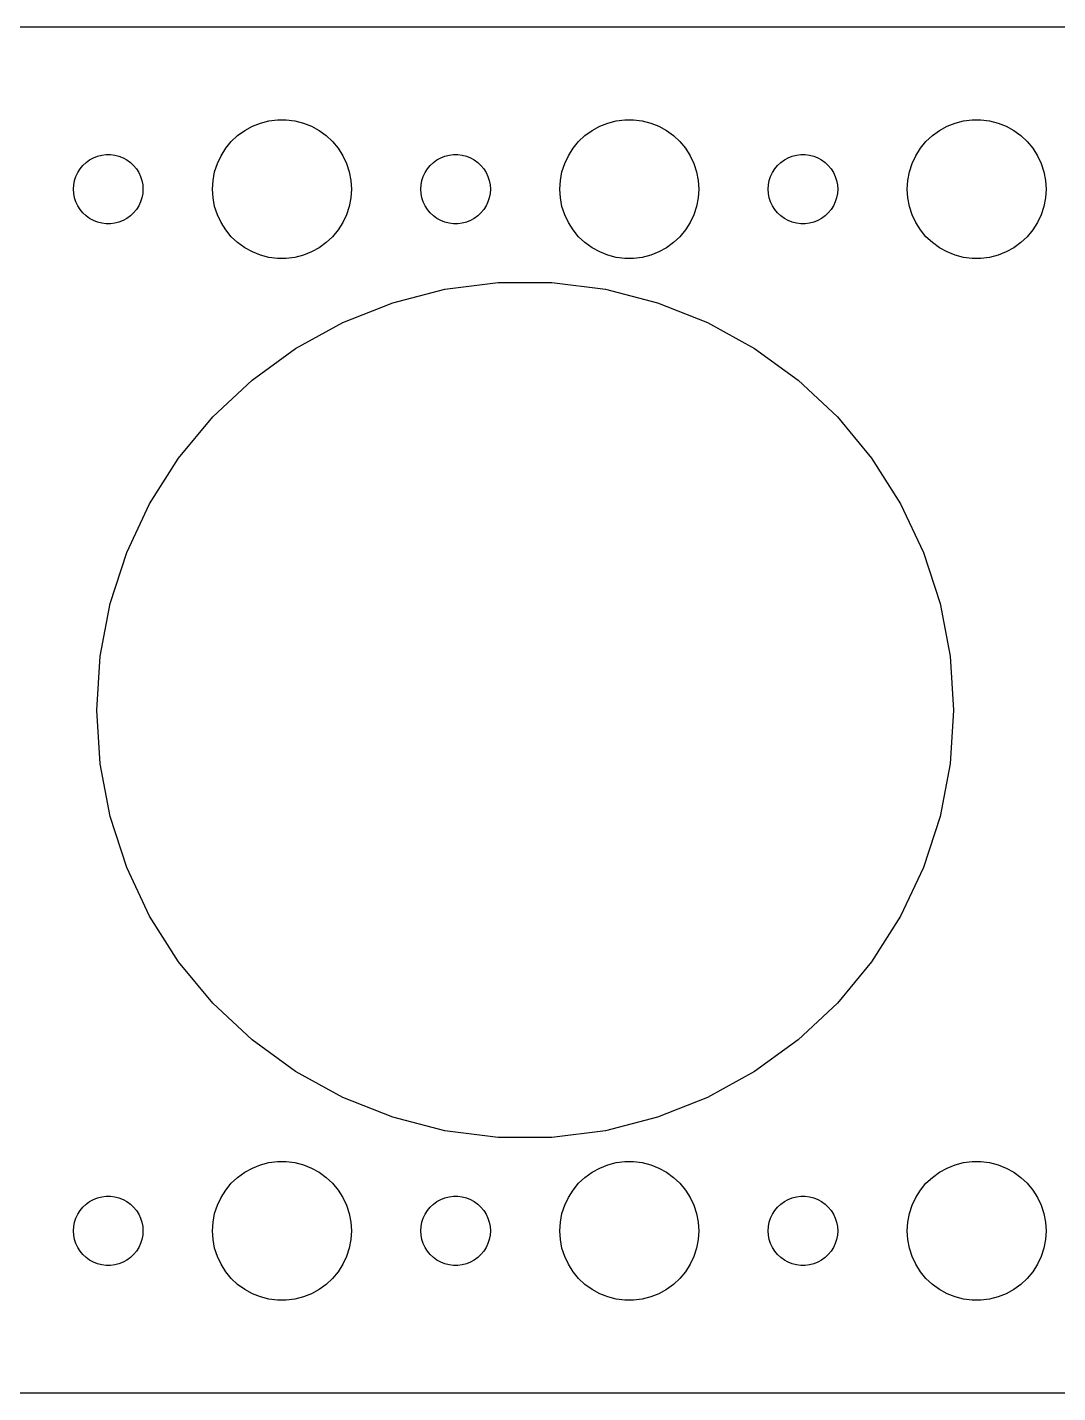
# Model space of a CAD drawing. Header units: metres. Extents: x -120 to 120, y -29 to 29.
# Drawn here: x -63.5 to -19, y -29.5 to 29.5 of the extents above; entities that cross this region are included whole.
import ezdxf

# ---------------------------------------------------------------- set-up
doc = ezdxf.new("R2010")
doc.units = ezdxf.units.M

msp = doc.modelspace()

# ---------------------------------------------------------------- linework, layer by layer
for p, q in [((114.814, 29.4901), (-114.814, 29.4901)), ((-53.427, 25.3532), (-53.0621, 25.4469)), ((-53.0621, 25.4469), (-52.6884, 25.4941)), ((-52.6884, 25.4941), (-52.3116, 25.4941)), ((-52.3116, 25.4941), (-51.9379, 25.4469)), ((-51.9379, 25.4469), (-51.5729, 25.3532)), ((-38.427, 25.3532), (-38.0621, 25.4469)), ((-38.0621, 25.4469), (-37.6884, 25.4941)), ((-37.6884, 25.4941), (-37.3116, 25.4941)), ((-37.3116, 25.4941), (-36.9379, 25.4469)), ((-36.9379, 25.4469), (-36.5729, 25.3532)), ((-23.427, 25.3532), (-23.0621, 25.4469)), ((-23.0621, 25.4469), (-22.6884, 25.4941)), ((-22.6884, 25.4941), (-22.3116, 25.4941)), ((-22.3116, 25.4941), (-21.9379, 25.4469)), ((-21.9379, 25.4469), (-21.5729, 25.3532)), ((-54.6869, 24.5536), (-54.4123, 24.8115)), ((-54.4123, 24.8115), (-54.1075, 25.033)), ((-54.1075, 25.033), (-53.7773, 25.2145)), ((-53.7773, 25.2145), (-53.427, 25.3532)), ((-51.5729, 25.3532), (-51.2227, 25.2145)), ((-51.2227, 25.2145), (-50.8925, 25.033)), ((-50.8925, 25.033), (-50.5877, 24.8115)), ((-50.5877, 24.8115), (-50.3131, 24.5536)), ((-39.6869, 24.5536), (-39.4123, 24.8115)), ((-39.4123, 24.8115), (-39.1075, 25.033)), ((-39.1075, 25.033), (-38.7773, 25.2145)), ((-38.7773, 25.2145), (-38.427, 25.3532)), ((-36.5729, 25.3532), (-36.2227, 25.2145)), ((-36.2227, 25.2145), (-35.8925, 25.033)), ((-35.8925, 25.033), (-35.5877, 24.8115)), ((-35.5877, 24.8115), (-35.3131, 24.5536)), ((-24.6869, 24.5536), (-24.4123, 24.8115)), ((-24.4123, 24.8115), (-24.1075, 25.033)), ((-24.1075, 25.033), (-23.7773, 25.2145)), ((-23.7773, 25.2145), (-23.427, 25.3532)), ((-21.5729, 25.3532), (-21.2227, 25.2145)), ((-21.2227, 25.2145), (-20.8925, 25.033)), ((-20.8925, 25.033), (-20.5877, 24.8115)), ((-20.5877, 24.8115), (-20.3131, 24.5536)), ((-55.1289, 23.9453), (-54.927, 24.2634)), ((-54.927, 24.2634), (-54.6869, 24.5536)), ((-50.3131, 24.5536), (-50.0729, 24.2634)), ((-50.0729, 24.2634), (-49.8711, 23.9453)), ((-40.1289, 23.9453), (-39.927, 24.2634)), ((-39.927, 24.2634), (-39.6869, 24.5536)), ((-35.3131, 24.5536), (-35.0729, 24.2634)), ((-35.0729, 24.2634), (-34.8711, 23.9453)), ((-25.1289, 23.9453), (-24.927, 24.2634)), ((-24.927, 24.2634), (-24.6869, 24.5536)), ((-20.3131, 24.5536), (-20.0729, 24.2634)), ((-20.0729, 24.2634), (-19.8711, 23.9453)), ((-61.0934, 23.5268), (-60.9561, 23.6558)), ((-60.9561, 23.6558), (-60.8037, 23.7665)), ((-60.8037, 23.7665), (-60.6387, 23.8572)), ((-60.6387, 23.8572), (-60.4635, 23.9266)), ((-60.4635, 23.9266), (-60.2811, 23.9734)), ((-60.2811, 23.9734), (-60.0942, 23.997)), ((-60.0942, 23.997), (-59.9058, 23.997)), ((-59.9058, 23.997), (-59.7189, 23.9734)), ((-59.7189, 23.9734), (-59.5365, 23.9266)), ((-59.5365, 23.9266), (-59.3613, 23.8572)), ((-59.3613, 23.8572), (-59.1963, 23.7665)), ((-59.1963, 23.7665), (-59.0439, 23.6558)), ((-59.0439, 23.6558), (-58.9065, 23.5268)), ((-55.4057, 23.2461), (-55.2893, 23.6044)), ((-55.2893, 23.6044), (-55.1289, 23.9453)), ((-49.8711, 23.9453), (-49.7107, 23.6044)), ((-49.7107, 23.6044), (-49.5942, 23.2461)), ((-46.0934, 23.5268), (-45.9561, 23.6558)), ((-45.9561, 23.6558), (-45.8037, 23.7665)), ((-45.8037, 23.7665), (-45.6387, 23.8572)), ((-45.6387, 23.8572), (-45.4635, 23.9266)), ((-45.4635, 23.9266), (-45.2811, 23.9734)), ((-45.2811, 23.9734), (-45.0942, 23.997)), ((-45.0942, 23.997), (-44.9058, 23.997)), ((-44.9058, 23.997), (-44.7189, 23.9734)), ((-44.7189, 23.9734), (-44.5365, 23.9266)), ((-44.5365, 23.9266), (-44.3613, 23.8572)), ((-44.3613, 23.8572), (-44.1963, 23.7665)), ((-44.1963, 23.7665), (-44.0439, 23.6558)), ((-44.0439, 23.6558), (-43.9065, 23.5268)), ((-40.4057, 23.2461), (-40.2893, 23.6044)), ((-40.2893, 23.6044), (-40.1289, 23.9453)), ((-34.8711, 23.9453), (-34.7107, 23.6044)), ((-34.7107, 23.6044), (-34.5942, 23.2461)), ((-31.0934, 23.5268), (-30.9561, 23.6558)), ((-30.9561, 23.6558), (-30.8037, 23.7665)), ((-30.8037, 23.7665), (-30.6387, 23.8572)), ((-30.6387, 23.8572), (-30.4635, 23.9266)), ((-30.4635, 23.9266), (-30.2811, 23.9734)), ((-30.2811, 23.9734), (-30.0942, 23.997)), ((-30.0942, 23.997), (-29.9058, 23.997)), ((-29.9058, 23.997), (-29.7189, 23.9734)), ((-29.7189, 23.9734), (-29.5365, 23.9266)), ((-29.5365, 23.9266), (-29.3613, 23.8572)), ((-29.3613, 23.8572), (-29.1963, 23.7665)), ((-29.1963, 23.7665), (-29.0439, 23.6558)), ((-29.0439, 23.6558), (-28.9065, 23.5268)), ((-25.4057, 23.2461), (-25.2893, 23.6044)), ((-25.2893, 23.6044), (-25.1289, 23.9453)), ((-19.8711, 23.9453), (-19.7107, 23.6044)), ((-19.7107, 23.6044), (-19.5942, 23.2461)), ((-61.4529, 22.873), (-61.3947, 23.0522)), ((-61.3947, 23.0522), (-61.3145, 23.2226)), ((-61.3145, 23.2226), (-61.2135, 23.3817)), ((-61.2135, 23.3817), (-61.0934, 23.5268)), ((-58.9065, 23.5268), (-58.7865, 23.3817)), ((-58.7865, 23.3817), (-58.6855, 23.2226)), ((-58.6855, 23.2226), (-58.6053, 23.0522)), ((-58.6053, 23.0522), (-58.5471, 22.873)), ((-55.4763, 22.876), (-55.4057, 23.2461)), ((-49.5942, 23.2461), (-49.5237, 22.876)), ((-46.4529, 22.873), (-46.3947, 23.0522)), ((-46.3947, 23.0522), (-46.3145, 23.2226)), ((-46.3145, 23.2226), (-46.2135, 23.3817)), ((-46.2135, 23.3817), (-46.0934, 23.5268)), ((-43.9065, 23.5268), (-43.7865, 23.3817)), ((-43.7865, 23.3817), (-43.6855, 23.2226)), ((-43.6855, 23.2226), (-43.6053, 23.0522)), ((-43.6053, 23.0522), (-43.5471, 22.873)), ((-40.4763, 22.876), (-40.4057, 23.2461)), ((-34.5942, 23.2461), (-34.5237, 22.876)), ((-31.4529, 22.873), (-31.3947, 23.0522)), ((-31.3947, 23.0522), (-31.3145, 23.2226)), ((-31.3145, 23.2226), (-31.2135, 23.3817)), ((-31.2135, 23.3817), (-31.0934, 23.5268)), ((-28.9065, 23.5268), (-28.7865, 23.3817)), ((-28.7865, 23.3817), (-28.6855, 23.2226)), ((-28.6855, 23.2226), (-28.6053, 23.0522)), ((-28.6053, 23.0522), (-28.5471, 22.873)), ((-25.4763, 22.876), (-25.4057, 23.2461)), ((-19.5942, 23.2461), (-19.5237, 22.876)), ((-61.5, 22.5), (-61.4882, 22.688)), ((-61.4882, 22.312), (-61.5, 22.5)), ((-61.4882, 22.688), (-61.4529, 22.873)), ((-58.5471, 22.873), (-58.5118, 22.688)), ((-58.5118, 22.688), (-58.5, 22.5)), ((-58.5, 22.5), (-58.5118, 22.312)), ((-55.5, 22.5), (-55.4763, 22.876)), ((-55.4763, 22.124), (-55.5, 22.5)), ((-49.5237, 22.876), (-49.5, 22.5)), ((-49.5, 22.5), (-49.5237, 22.124)), ((-46.5, 22.5), (-46.4882, 22.688)), ((-46.4882, 22.312), (-46.5, 22.5)), ((-46.4882, 22.688), (-46.4529, 22.873)), ((-43.5471, 22.873), (-43.5118, 22.688)), ((-43.5118, 22.688), (-43.5, 22.5)), ((-43.5, 22.5), (-43.5118, 22.312)), ((-40.5, 22.5), (-40.4763, 22.876)), ((-40.4763, 22.124), (-40.5, 22.5)), ((-34.5237, 22.876), (-34.5, 22.5)), ((-34.5, 22.5), (-34.5237, 22.124)), ((-31.5, 22.5), (-31.4882, 22.688)), ((-31.4882, 22.312), (-31.5, 22.5)), ((-31.4882, 22.688), (-31.4529, 22.873)), ((-28.5471, 22.873), (-28.5118, 22.688)), ((-28.5118, 22.688), (-28.5, 22.5)), ((-28.5, 22.5), (-28.5118, 22.312)), ((-25.5, 22.5), (-25.4763, 22.876)), ((-25.4763, 22.124), (-25.5, 22.5)), ((-19.5237, 22.876), (-19.5, 22.5)), ((-19.5, 22.5), (-19.5237, 22.124)), ((-61.4529, 22.127), (-61.4882, 22.312)), ((-61.3947, 21.9478), (-61.4529, 22.127)), ((-61.3145, 21.7774), (-61.3947, 21.9478)), ((-58.6053, 21.9478), (-58.6855, 21.7774)), ((-58.5471, 22.127), (-58.6053, 21.9478)), ((-58.5118, 22.312), (-58.5471, 22.127)), ((-55.4057, 21.7539), (-55.4763, 22.124)), ((-49.5237, 22.124), (-49.5942, 21.7539)), ((-46.4529, 22.127), (-46.4882, 22.312)), ((-46.3947, 21.9478), (-46.4529, 22.127)), ((-46.3145, 21.7774), (-46.3947, 21.9478)), ((-43.6053, 21.9478), (-43.6855, 21.7774)), ((-43.5471, 22.127), (-43.6053, 21.9478)), ((-43.5118, 22.312), (-43.5471, 22.127)), ((-40.4057, 21.7539), (-40.4763, 22.124)), ((-34.5237, 22.124), (-34.5942, 21.7539)), ((-31.4529, 22.127), (-31.4882, 22.312)), ((-31.3947, 21.9478), (-31.4529, 22.127)), ((-31.3145, 21.7774), (-31.3947, 21.9478)), ((-28.6053, 21.9478), (-28.6855, 21.7774)), ((-28.5471, 22.127), (-28.6053, 21.9478)), ((-28.5118, 22.312), (-28.5471, 22.127)), ((-25.4057, 21.7539), (-25.4763, 22.124)), ((-19.5237, 22.124), (-19.5942, 21.7539)), ((-61.2135, 21.6183), (-61.3145, 21.7774)), ((-61.0934, 21.4732), (-61.2135, 21.6183)), ((-60.9561, 21.3442), (-61.0934, 21.4732)), ((-60.8037, 21.2335), (-60.9561, 21.3442)), ((-60.6387, 21.1427), (-60.8037, 21.2335)), ((-59.1963, 21.2335), (-59.3613, 21.1427)), ((-59.0439, 21.3442), (-59.1963, 21.2335)), ((-58.9065, 21.4732), (-59.0439, 21.3442)), ((-58.7865, 21.6183), (-58.9065, 21.4732)), ((-58.6855, 21.7774), (-58.7865, 21.6183)), ((-55.2893, 21.3956), (-55.4057, 21.7539)), ((-55.1289, 21.0547), (-55.2893, 21.3956)), ((-49.7107, 21.3956), (-49.8711, 21.0547)), ((-49.5942, 21.7539), (-49.7107, 21.3956)), ((-46.2135, 21.6183), (-46.3145, 21.7774)), ((-46.0934, 21.4732), (-46.2135, 21.6183)), ((-45.9561, 21.3442), (-46.0934, 21.4732)), ((-45.8037, 21.2335), (-45.9561, 21.3442)), ((-45.6387, 21.1427), (-45.8037, 21.2335)), ((-44.1963, 21.2335), (-44.3613, 21.1427)), ((-44.0439, 21.3442), (-44.1963, 21.2335)), ((-43.9065, 21.4732), (-44.0439, 21.3442)), ((-43.7865, 21.6183), (-43.9065, 21.4732)), ((-43.6855, 21.7774), (-43.7865, 21.6183)), ((-40.2893, 21.3956), (-40.4057, 21.7539)), ((-40.1289, 21.0547), (-40.2893, 21.3956)), ((-34.7107, 21.3956), (-34.8711, 21.0547)), ((-34.5942, 21.7539), (-34.7107, 21.3956)), ((-31.2135, 21.6183), (-31.3145, 21.7774)), ((-31.0934, 21.4732), (-31.2135, 21.6183)), ((-30.9561, 21.3442), (-31.0934, 21.4732)), ((-30.8037, 21.2335), (-30.9561, 21.3442)), ((-30.6387, 21.1427), (-30.8037, 21.2335)), ((-29.1963, 21.2335), (-29.3613, 21.1427)), ((-29.0439, 21.3442), (-29.1963, 21.2335)), ((-28.9065, 21.4732), (-29.0439, 21.3442)), ((-28.7865, 21.6183), (-28.9065, 21.4732)), ((-28.6855, 21.7774), (-28.7865, 21.6183)), ((-25.2893, 21.3956), (-25.4057, 21.7539)), ((-25.1289, 21.0547), (-25.2893, 21.3956)), ((-19.7107, 21.3956), (-19.8711, 21.0547)), ((-19.5942, 21.7539), (-19.7107, 21.3956)), ((-60.4635, 21.0734), (-60.6387, 21.1427)), ((-60.2811, 21.0266), (-60.4635, 21.0734)), ((-60.0942, 21.003), (-60.2811, 21.0266)), ((-59.9058, 21.003), (-60.0942, 21.003)), ((-59.7189, 21.0266), (-59.9058, 21.003)), ((-59.5365, 21.0734), (-59.7189, 21.0266)), ((-59.3613, 21.1427), (-59.5365, 21.0734)), ((-54.927, 20.7366), (-55.1289, 21.0547)), ((-54.6869, 20.4464), (-54.927, 20.7366)), ((-50.0729, 20.7366), (-50.3131, 20.4464)), ((-49.8711, 21.0547), (-50.0729, 20.7366)), ((-45.4635, 21.0734), (-45.6387, 21.1427)), ((-45.2811, 21.0266), (-45.4635, 21.0734)), ((-45.0942, 21.003), (-45.2811, 21.0266)), ((-44.9058, 21.003), (-45.0942, 21.003)), ((-44.7189, 21.0266), (-44.9058, 21.003)), ((-44.5365, 21.0734), (-44.7189, 21.0266)), ((-44.3613, 21.1427), (-44.5365, 21.0734)), ((-39.927, 20.7366), (-40.1289, 21.0547)), ((-39.6869, 20.4464), (-39.927, 20.7366)), ((-35.0729, 20.7366), (-35.3131, 20.4464)), ((-34.8711, 21.0547), (-35.0729, 20.7366)), ((-30.4635, 21.0734), (-30.6387, 21.1427)), ((-30.2811, 21.0266), (-30.4635, 21.0734)), ((-30.0942, 21.003), (-30.2811, 21.0266)), ((-29.9058, 21.003), (-30.0942, 21.003)), ((-29.7189, 21.0266), (-29.9058, 21.003)), ((-29.5365, 21.0734), (-29.7189, 21.0266)), ((-29.3613, 21.1427), (-29.5365, 21.0734)), ((-24.927, 20.7366), (-25.1289, 21.0547)), ((-24.6869, 20.4464), (-24.927, 20.7366)), ((-20.0729, 20.7366), (-20.3131, 20.4464)), ((-19.8711, 21.0547), (-20.0729, 20.7366)), ((-54.4123, 20.1884), (-54.6869, 20.4464)), ((-54.1075, 19.967), (-54.4123, 20.1884)), ((-50.5877, 20.1884), (-50.8925, 19.967)), ((-50.3131, 20.4464), (-50.5877, 20.1884)), ((-39.4123, 20.1884), (-39.6869, 20.4464)), ((-39.1075, 19.967), (-39.4123, 20.1884)), ((-35.5877, 20.1884), (-35.8925, 19.967)), ((-35.3131, 20.4464), (-35.5877, 20.1884)), ((-24.4123, 20.1884), (-24.6869, 20.4464)), ((-24.1075, 19.967), (-24.4123, 20.1884)), ((-20.5877, 20.1884), (-20.8925, 19.967)), ((-20.3131, 20.4464), (-20.5877, 20.1884)), ((-53.7773, 19.7855), (-54.1075, 19.967)), ((-53.427, 19.6468), (-53.7773, 19.7855)), ((-53.0621, 19.5531), (-53.427, 19.6468)), ((-52.6884, 19.5059), (-53.0621, 19.5531)), ((-52.3116, 19.5059), (-52.6884, 19.5059)), ((-51.9379, 19.5531), (-52.3116, 19.5059)), ((-51.5729, 19.6468), (-51.9379, 19.5531)), ((-51.2227, 19.7855), (-51.5729, 19.6468)), ((-50.8925, 19.967), (-51.2227, 19.7855)), ((-38.7773, 19.7855), (-39.1075, 19.967)), ((-38.427, 19.6468), (-38.7773, 19.7855)), ((-38.0621, 19.5531), (-38.427, 19.6468)), ((-37.6884, 19.5059), (-38.0621, 19.5531)), ((-37.3116, 19.5059), (-37.6884, 19.5059)), ((-36.9379, 19.5531), (-37.3116, 19.5059)), ((-36.5729, 19.6468), (-36.9379, 19.5531)), ((-36.2227, 19.7855), (-36.5729, 19.6468)), ((-35.8925, 19.967), (-36.2227, 19.7855)), ((-23.7773, 19.7855), (-24.1075, 19.967)), ((-23.427, 19.6468), (-23.7773, 19.7855)), ((-23.0621, 19.5531), (-23.427, 19.6468)), ((-22.6884, 19.5059), (-23.0621, 19.5531)), ((-22.3116, 19.5059), (-22.6884, 19.5059)), ((-21.9379, 19.5531), (-22.3116, 19.5059)), ((-21.5729, 19.6468), (-21.9379, 19.5531)), ((-21.2227, 19.7855), (-21.5729, 19.6468)), ((-20.8925, 19.967), (-21.2227, 19.7855)), ((-45.4666, 18.1723), (-43.1616, 18.4635)), ((-43.1616, 18.4635), (-40.8384, 18.4635)), ((-40.8384, 18.4635), (-38.5334, 18.1723)), ((-47.7168, 17.5945), (-45.4666, 18.1723)), ((-38.5334, 18.1723), (-36.2832, 17.5945)), ((-49.8769, 16.7393), (-47.7168, 17.5945)), ((-36.2832, 17.5945), (-34.1231, 16.7393)), ((-51.9128, 15.6201), (-49.8769, 16.7393)), ((-34.1231, 16.7393), (-32.0872, 15.6201)), ((-53.7923, 14.2545), (-51.9128, 15.6201)), ((-32.0872, 15.6201), (-30.2077, 14.2545)), ((-55.4859, 12.6641), (-53.7923, 14.2545)), ((-30.2077, 14.2545), (-28.5141, 12.6641)), ((-56.9668, 10.874), (-55.4859, 12.6641)), ((-28.5141, 12.6641), (-27.0332, 10.874)), ((-58.2117, 8.91243), (-56.9668, 10.874)), ((-27.0332, 10.874), (-25.7883, 8.91243)), ((-59.2009, 6.8103), (-58.2117, 8.91243)), ((-25.7883, 8.91243), (-24.7991, 6.8103)), ((-59.9188, 4.60075), (-59.2009, 6.8103)), ((-24.7991, 6.8103), (-24.0812, 4.60075)), ((-60.3541, 2.31866), (-59.9188, 4.60075)), ((-24.0812, 4.60075), (-23.6459, 2.31866)), ((-60.5, 0), (-60.3541, 2.31866)), ((-23.6459, 2.31866), (-23.5, 0)), ((-60.3541, -2.31866), (-60.5, 0)), ((-23.5, 0), (-23.6459, -2.31866)), ((-59.9188, -4.60075), (-60.3541, -2.31866)), ((-23.6459, -2.31866), (-24.0812, -4.60075)), ((-59.2009, -6.8103), (-59.9188, -4.60075)), ((-24.0812, -4.60075), (-24.7991, -6.8103)), ((-58.2117, -8.91243), (-59.2009, -6.8103)), ((-24.7991, -6.8103), (-25.7883, -8.91243)), ((-56.9668, -10.874), (-58.2117, -8.91243)), ((-25.7883, -8.91243), (-27.0332, -10.874)), ((-55.4859, -12.6641), (-56.9668, -10.874)), ((-27.0332, -10.874), (-28.5141, -12.6641)), ((-53.7923, -14.2545), (-55.4859, -12.6641)), ((-28.5141, -12.6641), (-30.2077, -14.2545)), ((-51.9128, -15.6201), (-53.7923, -14.2545)), ((-30.2077, -14.2545), (-32.0872, -15.6201)), ((-49.8769, -16.7393), (-51.9128, -15.6201)), ((-32.0872, -15.6201), (-34.1231, -16.7393)), ((-47.7168, -17.5945), (-49.8769, -16.7393)), ((-34.1231, -16.7393), (-36.2832, -17.5945)), ((-45.4666, -18.1723), (-47.7168, -17.5945)), ((-36.2832, -17.5945), (-38.5334, -18.1723)), ((-43.1616, -18.4635), (-45.4666, -18.1723)), ((-38.5334, -18.1723), (-40.8384, -18.4635)), ((-40.8384, -18.4635), (-43.1616, -18.4635)), ((-54.4123, -20.1884), (-54.1075, -19.967)), ((-54.1075, -19.967), (-53.7773, -19.7855)), ((-53.7773, -19.7855), (-53.427, -19.6468)), ((-53.427, -19.6468), (-53.0621, -19.5531)), ((-53.0621, -19.5531), (-52.6884, -19.5059)), ((-52.6884, -19.5059), (-52.3116, -19.5059)), ((-52.3116, -19.5059), (-51.9379, -19.5531)), ((-51.9379, -19.5531), (-51.5729, -19.6468)), ((-51.5729, -19.6468), (-51.2227, -19.7855)), ((-51.2227, -19.7855), (-50.8925, -19.967)), ((-50.8925, -19.967), (-50.5877, -20.1884)), ((-39.4123, -20.1884), (-39.1075, -19.967)), ((-39.1075, -19.967), (-38.7773, -19.7855)), ((-38.7773, -19.7855), (-38.427, -19.6468)), ((-38.427, -19.6468), (-38.0621, -19.5531)), ((-38.0621, -19.5531), (-37.6884, -19.5059)), ((-37.6884, -19.5059), (-37.3116, -19.5059)), ((-37.3116, -19.5059), (-36.9379, -19.5531)), ((-36.9379, -19.5531), (-36.5729, -19.6468)), ((-36.5729, -19.6468), (-36.2227, -19.7855)), ((-36.2227, -19.7855), (-35.8925, -19.967)), ((-35.8925, -19.967), (-35.5877, -20.1884)), ((-24.4123, -20.1884), (-24.1075, -19.967)), ((-24.1075, -19.967), (-23.7773, -19.7855)), ((-23.7773, -19.7855), (-23.427, -19.6468)), ((-23.427, -19.6468), (-23.0621, -19.5531)), ((-23.0621, -19.5531), (-22.6884, -19.5059)), ((-22.6884, -19.5059), (-22.3116, -19.5059)), ((-22.3116, -19.5059), (-21.9379, -19.5531)), ((-21.9379, -19.5531), (-21.5729, -19.6468)), ((-21.5729, -19.6468), (-21.2227, -19.7855)), ((-21.2227, -19.7855), (-20.8925, -19.967)), ((-20.8925, -19.967), (-20.5877, -20.1884)), ((-54.927, -20.7366), (-54.6869, -20.4464)), ((-54.6869, -20.4464), (-54.4123, -20.1884)), ((-50.5877, -20.1884), (-50.3131, -20.4464)), ((-50.3131, -20.4464), (-50.0729, -20.7366)), ((-39.927, -20.7366), (-39.6869, -20.4464)), ((-39.6869, -20.4464), (-39.4123, -20.1884)), ((-35.5877, -20.1884), (-35.3131, -20.4464)), ((-35.3131, -20.4464), (-35.0729, -20.7366)), ((-24.927, -20.7366), (-24.6869, -20.4464)), ((-24.6869, -20.4464), (-24.4123, -20.1884)), ((-20.5877, -20.1884), (-20.3131, -20.4464)), ((-20.3131, -20.4464), (-20.0729, -20.7366)), ((-60.8037, -21.2335), (-60.6387, -21.1427)), ((-60.6387, -21.1427), (-60.4635, -21.0734)), ((-60.4635, -21.0734), (-60.2811, -21.0266)), ((-60.2811, -21.0266), (-60.0942, -21.003)), ((-60.0942, -21.003), (-59.9058, -21.003)), ((-59.9058, -21.003), (-59.7189, -21.0266)), ((-59.7189, -21.0266), (-59.5365, -21.0734)), ((-59.5365, -21.0734), (-59.3613, -21.1427)), ((-59.3613, -21.1427), (-59.1963, -21.2335)), ((-55.2893, -21.3956), (-55.1289, -21.0547)), ((-55.1289, -21.0547), (-54.927, -20.7366)), ((-50.0729, -20.7366), (-49.8711, -21.0547)), ((-49.8711, -21.0547), (-49.7107, -21.3956)), ((-45.8037, -21.2335), (-45.6387, -21.1427)), ((-45.6387, -21.1427), (-45.4635, -21.0734)), ((-45.4635, -21.0734), (-45.2811, -21.0266)), ((-45.2811, -21.0266), (-45.0942, -21.003)), ((-45.0942, -21.003), (-44.9058, -21.003)), ((-44.9058, -21.003), (-44.7189, -21.0266)), ((-44.7189, -21.0266), (-44.5365, -21.0734)), ((-44.5365, -21.0734), (-44.3613, -21.1427)), ((-44.3613, -21.1427), (-44.1963, -21.2335)), ((-40.2893, -21.3956), (-40.1289, -21.0547)), ((-40.1289, -21.0547), (-39.927, -20.7366)), ((-35.0729, -20.7366), (-34.8711, -21.0547)), ((-34.8711, -21.0547), (-34.7107, -21.3956)), ((-30.8037, -21.2335), (-30.6387, -21.1427)), ((-30.6387, -21.1427), (-30.4635, -21.0734)), ((-30.4635, -21.0734), (-30.2811, -21.0266)), ((-30.2811, -21.0266), (-30.0942, -21.003)), ((-30.0942, -21.003), (-29.9058, -21.003)), ((-29.9058, -21.003), (-29.7189, -21.0266)), ((-29.7189, -21.0266), (-29.5365, -21.0734)), ((-29.5365, -21.0734), (-29.3613, -21.1427)), ((-29.3613, -21.1427), (-29.1963, -21.2335)), ((-25.2893, -21.3956), (-25.1289, -21.0547)), ((-25.1289, -21.0547), (-24.927, -20.7366)), ((-20.0729, -20.7366), (-19.8711, -21.0547)), ((-19.8711, -21.0547), (-19.7107, -21.3956)), ((-61.3947, -21.9478), (-61.3145, -21.7774)), ((-61.3145, -21.7774), (-61.2135, -21.6183)), ((-61.2135, -21.6183), (-61.0934, -21.4732)), ((-61.0934, -21.4732), (-60.9561, -21.3442)), ((-60.9561, -21.3442), (-60.8037, -21.2335)), ((-59.1963, -21.2335), (-59.0439, -21.3442)), ((-59.0439, -21.3442), (-58.9065, -21.4732)), ((-58.9065, -21.4732), (-58.7865, -21.6183)), ((-58.7865, -21.6183), (-58.6855, -21.7774)), ((-58.6855, -21.7774), (-58.6053, -21.9478)), ((-55.4763, -22.124), (-55.4057, -21.7539)), ((-55.4057, -21.7539), (-55.2893, -21.3956)), ((-49.7107, -21.3956), (-49.5942, -21.7539)), ((-49.5942, -21.7539), (-49.5237, -22.124)), ((-46.3947, -21.9478), (-46.3145, -21.7774)), ((-46.3145, -21.7774), (-46.2135, -21.6183)), ((-46.2135, -21.6183), (-46.0934, -21.4732)), ((-46.0934, -21.4732), (-45.9561, -21.3442)), ((-45.9561, -21.3442), (-45.8037, -21.2335)), ((-44.1963, -21.2335), (-44.0439, -21.3442)), ((-44.0439, -21.3442), (-43.9065, -21.4732)), ((-43.9065, -21.4732), (-43.7865, -21.6183)), ((-43.7865, -21.6183), (-43.6855, -21.7774)), ((-43.6855, -21.7774), (-43.6053, -21.9478)), ((-40.4763, -22.124), (-40.4057, -21.7539)), ((-40.4057, -21.7539), (-40.2893, -21.3956)), ((-34.7107, -21.3956), (-34.5942, -21.7539)), ((-34.5942, -21.7539), (-34.5237, -22.124)), ((-31.3947, -21.9478), (-31.3145, -21.7774)), ((-31.3145, -21.7774), (-31.2135, -21.6183)), ((-31.2135, -21.6183), (-31.0934, -21.4732)), ((-31.0934, -21.4732), (-30.9561, -21.3442)), ((-30.9561, -21.3442), (-30.8037, -21.2335)), ((-29.1963, -21.2335), (-29.0439, -21.3442)), ((-29.0439, -21.3442), (-28.9065, -21.4732)), ((-28.9065, -21.4732), (-28.7865, -21.6183)), ((-28.7865, -21.6183), (-28.6855, -21.7774)), ((-28.6855, -21.7774), (-28.6053, -21.9478)), ((-25.4763, -22.124), (-25.4057, -21.7539)), ((-25.4057, -21.7539), (-25.2893, -21.3956)), ((-19.7107, -21.3956), (-19.5942, -21.7539)), ((-19.5942, -21.7539), (-19.5237, -22.124)), ((-61.5, -22.5), (-61.4882, -22.312)), ((-61.4882, -22.312), (-61.4529, -22.127)), ((-61.4529, -22.127), (-61.3947, -21.9478)), ((-58.6053, -21.9478), (-58.5471, -22.127)), ((-58.5471, -22.127), (-58.5118, -22.312)), ((-58.5118, -22.312), (-58.5, -22.5)), ((-55.5, -22.5), (-55.4763, -22.124)), ((-49.5237, -22.124), (-49.5, -22.5)), ((-46.5, -22.5), (-46.4882, -22.312)), ((-46.4882, -22.312), (-46.4529, -22.127)), ((-46.4529, -22.127), (-46.3947, -21.9478)), ((-43.6053, -21.9478), (-43.5471, -22.127)), ((-43.5471, -22.127), (-43.5118, -22.312)), ((-43.5118, -22.312), (-43.5, -22.5)), ((-40.5, -22.5), (-40.4763, -22.124)), ((-34.5237, -22.124), (-34.5, -22.5)), ((-31.5, -22.5), (-31.4882, -22.312)), ((-31.4882, -22.312), (-31.4529, -22.127)), ((-31.4529, -22.127), (-31.3947, -21.9478)), ((-28.6053, -21.9478), (-28.5471, -22.127)), ((-28.5471, -22.127), (-28.5118, -22.312)), ((-28.5118, -22.312), (-28.5, -22.5)), ((-25.5, -22.5), (-25.4763, -22.124)), ((-19.5237, -22.124), (-19.5, -22.5)), ((-61.4882, -22.688), (-61.5, -22.5)), ((-61.4529, -22.873), (-61.4882, -22.688)), ((-61.3947, -23.0522), (-61.4529, -22.873)), ((-58.5471, -22.873), (-58.6053, -23.0522)), ((-58.5118, -22.688), (-58.5471, -22.873)), ((-58.5, -22.5), (-58.5118, -22.688)), ((-55.4763, -22.876), (-55.5, -22.5)), ((-55.4057, -23.2461), (-55.4763, -22.876)), ((-49.5237, -22.876), (-49.5942, -23.2461)), ((-49.5, -22.5), (-49.5237, -22.876)), ((-46.4882, -22.688), (-46.5, -22.5)), ((-46.4529, -22.873), (-46.4882, -22.688)), ((-46.3947, -23.0522), (-46.4529, -22.873)), ((-43.5471, -22.873), (-43.6053, -23.0522)), ((-43.5118, -22.688), (-43.5471, -22.873)), ((-43.5, -22.5), (-43.5118, -22.688)), ((-40.4763, -22.876), (-40.5, -22.5)), ((-40.4057, -23.2461), (-40.4763, -22.876)), ((-34.5237, -22.876), (-34.5942, -23.2461)), ((-34.5, -22.5), (-34.5237, -22.876)), ((-31.4882, -22.688), (-31.5, -22.5)), ((-31.4529, -22.873), (-31.4882, -22.688)), ((-31.3947, -23.0522), (-31.4529, -22.873)), ((-28.5471, -22.873), (-28.6053, -23.0522)), ((-28.5118, -22.688), (-28.5471, -22.873)), ((-28.5, -22.5), (-28.5118, -22.688)), ((-25.4763, -22.876), (-25.5, -22.5)), ((-25.4057, -23.2461), (-25.4763, -22.876)), ((-19.5237, -22.876), (-19.5942, -23.2461)), ((-19.5, -22.5), (-19.5237, -22.876)), ((-61.3145, -23.2226), (-61.3947, -23.0522)), ((-61.2135, -23.3817), (-61.3145, -23.2226)), ((-61.0934, -23.5268), (-61.2135, -23.3817)), ((-60.9561, -23.6558), (-61.0934, -23.5268)), ((-58.9065, -23.5268), (-59.0439, -23.6558)), ((-58.7865, -23.3817), (-58.9065, -23.5268)), ((-58.6855, -23.2226), (-58.7865, -23.3817)), ((-58.6053, -23.0522), (-58.6855, -23.2226)), ((-55.2893, -23.6044), (-55.4057, -23.2461)), ((-49.5942, -23.2461), (-49.7107, -23.6044)), ((-46.3145, -23.2226), (-46.3947, -23.0522)), ((-46.2135, -23.3817), (-46.3145, -23.2226)), ((-46.0934, -23.5268), (-46.2135, -23.3817)), ((-45.9561, -23.6558), (-46.0934, -23.5268)), ((-43.9065, -23.5268), (-44.0439, -23.6558)), ((-43.7865, -23.3817), (-43.9065, -23.5268)), ((-43.6855, -23.2226), (-43.7865, -23.3817)), ((-43.6053, -23.0522), (-43.6855, -23.2226)), ((-40.2893, -23.6044), (-40.4057, -23.2461)), ((-34.5942, -23.2461), (-34.7107, -23.6044)), ((-31.3145, -23.2226), (-31.3947, -23.0522)), ((-31.2135, -23.3817), (-31.3145, -23.2226)), ((-31.0934, -23.5268), (-31.2135, -23.3817)), ((-30.9561, -23.6558), (-31.0934, -23.5268)), ((-28.9065, -23.5268), (-29.0439, -23.6558)), ((-28.7865, -23.3817), (-28.9065, -23.5268)), ((-28.6855, -23.2226), (-28.7865, -23.3817)), ((-28.6053, -23.0522), (-28.6855, -23.2226)), ((-25.2893, -23.6044), (-25.4057, -23.2461)), ((-19.5942, -23.2461), (-19.7107, -23.6044)), ((-60.8037, -23.7665), (-60.9561, -23.6558)), ((-60.6387, -23.8572), (-60.8037, -23.7665)), ((-60.4635, -23.9266), (-60.6387, -23.8572)), ((-60.2811, -23.9734), (-60.4635, -23.9266)), ((-60.0942, -23.997), (-60.2811, -23.9734)), ((-59.9058, -23.997), (-60.0942, -23.997)), ((-59.7189, -23.9734), (-59.9058, -23.997)), ((-59.5365, -23.9266), (-59.7189, -23.9734)), ((-59.3613, -23.8572), (-59.5365, -23.9266)), ((-59.1963, -23.7665), (-59.3613, -23.8572)), ((-59.0439, -23.6558), (-59.1963, -23.7665)), ((-55.1289, -23.9453), (-55.2893, -23.6044)), ((-54.927, -24.2634), (-55.1289, -23.9453)), ((-49.8711, -23.9453), (-50.0729, -24.2634)), ((-49.7107, -23.6044), (-49.8711, -23.9453)), ((-45.8037, -23.7665), (-45.9561, -23.6558)), ((-45.6387, -23.8572), (-45.8037, -23.7665)), ((-45.4635, -23.9266), (-45.6387, -23.8572)), ((-45.2811, -23.9734), (-45.4635, -23.9266)), ((-45.0942, -23.997), (-45.2811, -23.9734)), ((-44.9058, -23.997), (-45.0942, -23.997)), ((-44.7189, -23.9734), (-44.9058, -23.997)), ((-44.5365, -23.9266), (-44.7189, -23.9734)), ((-44.3613, -23.8572), (-44.5365, -23.9266)), ((-44.1963, -23.7665), (-44.3613, -23.8572)), ((-44.0439, -23.6558), (-44.1963, -23.7665)), ((-40.1289, -23.9453), (-40.2893, -23.6044)), ((-39.927, -24.2634), (-40.1289, -23.9453)), ((-34.8711, -23.9453), (-35.0729, -24.2634)), ((-34.7107, -23.6044), (-34.8711, -23.9453)), ((-30.8037, -23.7665), (-30.9561, -23.6558)), ((-30.6387, -23.8572), (-30.8037, -23.7665)), ((-30.4635, -23.9266), (-30.6387, -23.8572)), ((-30.2811, -23.9734), (-30.4635, -23.9266)), ((-30.0942, -23.997), (-30.2811, -23.9734)), ((-29.9058, -23.997), (-30.0942, -23.997)), ((-29.7189, -23.9734), (-29.9058, -23.997)), ((-29.5365, -23.9266), (-29.7189, -23.9734)), ((-29.3613, -23.8572), (-29.5365, -23.9266)), ((-29.1963, -23.7665), (-29.3613, -23.8572)), ((-29.0439, -23.6558), (-29.1963, -23.7665)), ((-25.1289, -23.9453), (-25.2893, -23.6044)), ((-24.927, -24.2634), (-25.1289, -23.9453)), ((-19.8711, -23.9453), (-20.0729, -24.2634)), ((-19.7107, -23.6044), (-19.8711, -23.9453)), ((-54.6869, -24.5536), (-54.927, -24.2634)), ((-54.4123, -24.8115), (-54.6869, -24.5536)), ((-50.3131, -24.5536), (-50.5877, -24.8115)), ((-50.0729, -24.2634), (-50.3131, -24.5536)), ((-39.6869, -24.5536), (-39.927, -24.2634)), ((-39.4123, -24.8115), (-39.6869, -24.5536)), ((-35.3131, -24.5536), (-35.5877, -24.8115)), ((-35.0729, -24.2634), (-35.3131, -24.5536)), ((-24.6869, -24.5536), (-24.927, -24.2634)), ((-24.4123, -24.8115), (-24.6869, -24.5536)), ((-20.3131, -24.5536), (-20.5877, -24.8115)), ((-20.0729, -24.2634), (-20.3131, -24.5536)), ((-54.1075, -25.033), (-54.4123, -24.8115)), ((-53.7773, -25.2145), (-54.1075, -25.033)), ((-53.427, -25.3532), (-53.7773, -25.2145)), ((-53.0621, -25.4469), (-53.427, -25.3532)), ((-51.5729, -25.3532), (-51.9379, -25.4469)), ((-51.2227, -25.2145), (-51.5729, -25.3532)), ((-50.8925, -25.033), (-51.2227, -25.2145)), ((-50.5877, -24.8115), (-50.8925, -25.033)), ((-39.1075, -25.033), (-39.4123, -24.8115)), ((-38.7773, -25.2145), (-39.1075, -25.033)), ((-38.427, -25.3532), (-38.7773, -25.2145)), ((-38.0621, -25.4469), (-38.427, -25.3532)), ((-36.5729, -25.3532), (-36.9379, -25.4469)), ((-36.2227, -25.2145), (-36.5729, -25.3532)), ((-35.8925, -25.033), (-36.2227, -25.2145)), ((-35.5877, -24.8115), (-35.8925, -25.033)), ((-24.1075, -25.033), (-24.4123, -24.8115)), ((-23.7773, -25.2145), (-24.1075, -25.033)), ((-23.427, -25.3532), (-23.7773, -25.2145)), ((-23.0621, -25.4469), (-23.427, -25.3532)), ((-21.5729, -25.3532), (-21.9379, -25.4469)), ((-21.2227, -25.2145), (-21.5729, -25.3532)), ((-20.8925, -25.033), (-21.2227, -25.2145)), ((-20.5877, -24.8115), (-20.8925, -25.033)), ((-52.6884, -25.4941), (-53.0621, -25.4469)), ((-52.3116, -25.4941), (-52.6884, -25.4941)), ((-51.9379, -25.4469), (-52.3116, -25.4941)), ((-37.6884, -25.4941), (-38.0621, -25.4469)), ((-37.3116, -25.4941), (-37.6884, -25.4941)), ((-36.9379, -25.4469), (-37.3116, -25.4941)), ((-22.6884, -25.4941), (-23.0621, -25.4469)), ((-22.3116, -25.4941), (-22.6884, -25.4941)), ((-21.9379, -25.4469), (-22.3116, -25.4941)), ((-114.814, -29.4901), (114.814, -29.4901))]:
    msp.add_line(p, q)

doc.saveas('drawing.dxf')
